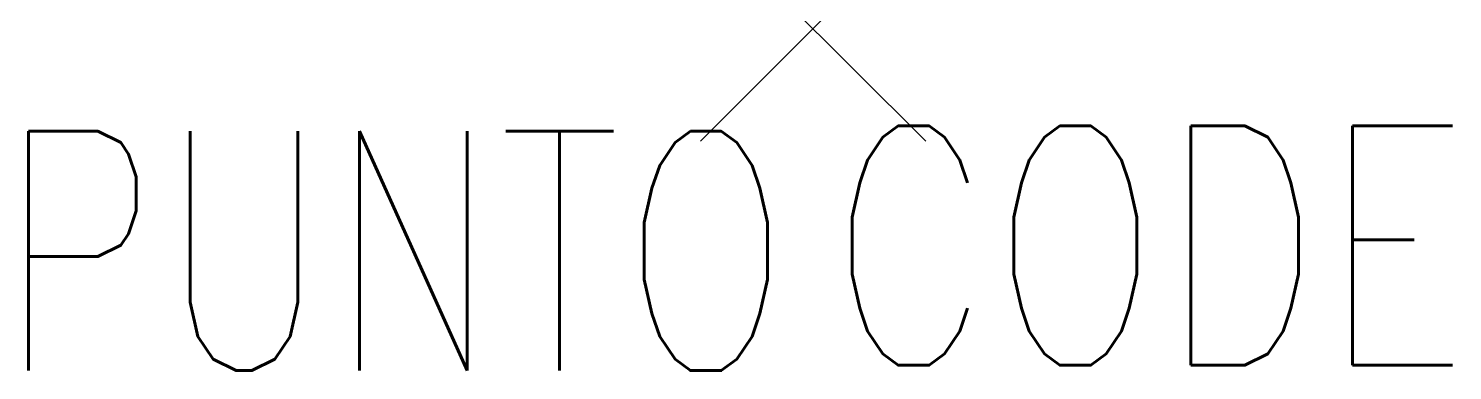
# Model space of a CAD drawing. Extents: x -2.78 to 2.27, y -1.21 to 0.
import ezdxf
from ezdxf.enums import TextEntityAlignment as Align

# ---------------------------------------------------------------- set-up
doc = ezdxf.new("R2010")
doc.units = 0
doc.header["$MEASUREMENT"] = 0
doc.header["$PDMODE"] = 3
doc.header["$PDSIZE"] = 0.4
doc.layers.get('0').update_dxf_attribs({"linetype": 'CONTINUOUS'})
doc.styles.add('ROMANS', font='ROMANS.shx', dxfattribs={"width": 0.75})

msp = doc.modelspace()

# ---------------------------------------------------------------- linework, layer by layer
msp.add_point((0, 0))

# ---------------------------------------------------------------- texts
at = {"style": 'ROMANS', "width": 0.75, "flags": 5}
msp.add_attdef('CODE', (0.0566, -1.196), 'NO ASIG', height=0.85, dxfattribs=at)
msp.add_attdef('PUNTO', text='NO ASIG', height=0.85, dxfattribs=at).set_placement((-0.0799, -1.215), align=Align.RIGHT)

doc.saveas('drawing.dxf')
